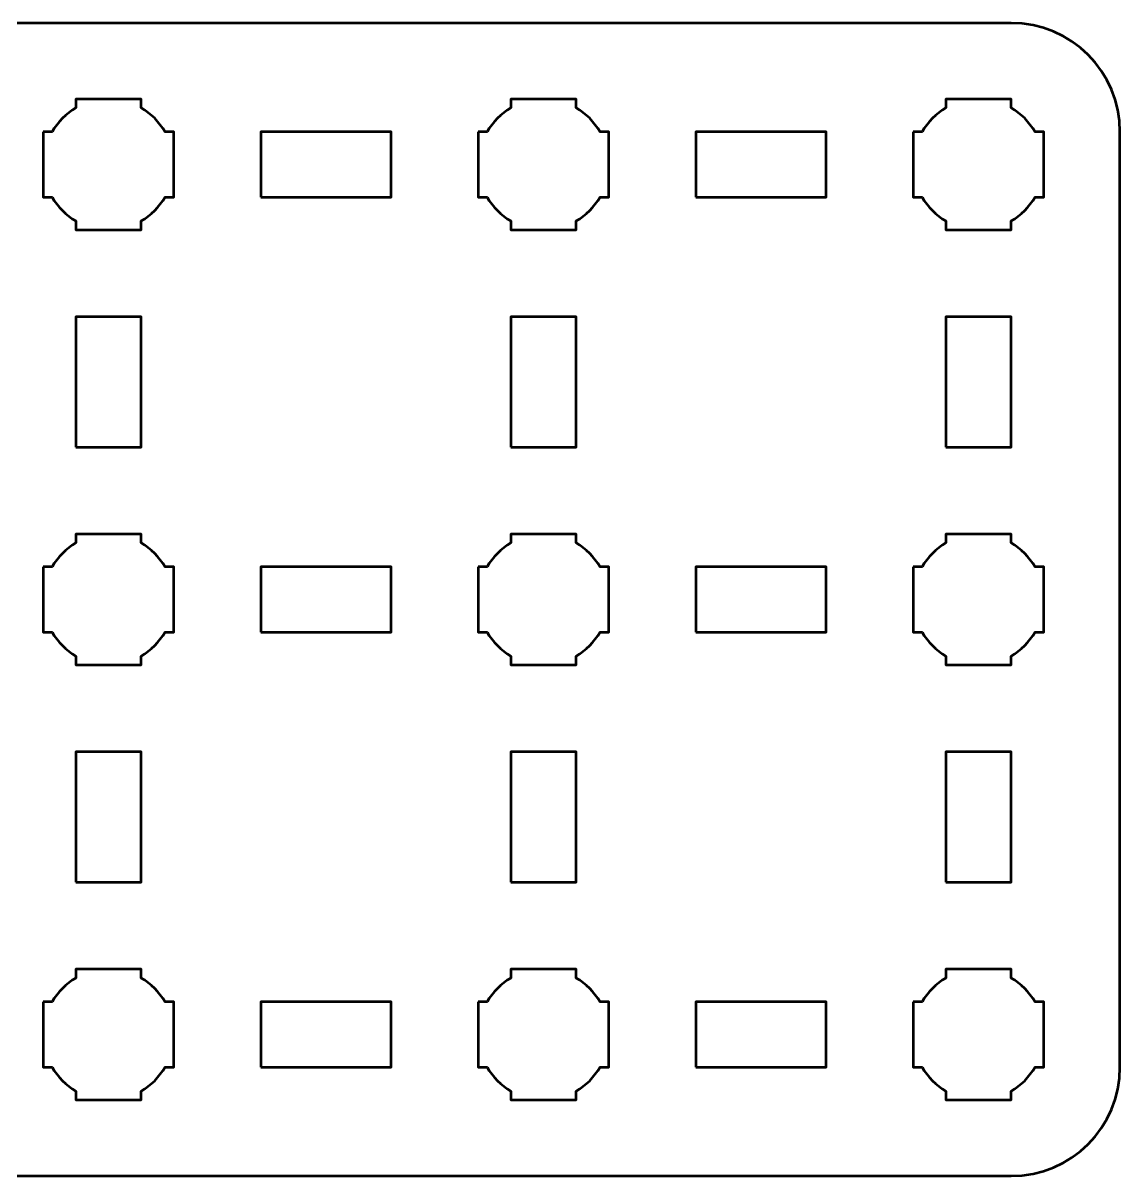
# Model space of a CAD drawing. Header units: centimetres. Extents: x -15.15 to -5.85, y -17.5 to -12.2.
# Drawn here: x -10.89 to -5.85, y -17.5 to -12.2 of the extents above; entities that cross this region are included whole.
import ezdxf

# ---------------------------------------------------------------- set-up
doc = ezdxf.new("R2010")
doc.units = ezdxf.units.CM
doc.header["$MEASUREMENT"] = 0
doc.layers.add('Layer 1', color=7, linetype='Continuous')

msp = doc.modelspace()

# ---------------------------------------------------------------- linework, layer by layer
at = {"layer": 'Layer 1', "color": 250, "lineweight": 53}
for points in [[(-9.8, -13), (-9.2, -13), (-9.2, -12.7), (-9.8, -12.7), (-9.8, -13)], [(-7.8, -13), (-7.2, -13), (-7.2, -12.7), (-7.8, -12.7), (-7.8, -13)], [(-10.65, -14.15), (-10.35, -14.15), (-10.35, -13.55), (-10.65, -13.55), (-10.65, -14.15)], [(-8.65, -14.15), (-8.35, -14.15), (-8.35, -13.55), (-8.65, -13.55), (-8.65, -14.15)], [(-6.65, -14.15), (-6.35, -14.15), (-6.35, -13.55), (-6.65, -13.55), (-6.65, -14.15)], [(-9.8, -15), (-9.2, -15), (-9.2, -14.7), (-9.8, -14.7), (-9.8, -15)], [(-7.8, -15), (-7.2, -15), (-7.2, -14.7), (-7.8, -14.7), (-7.8, -15)], [(-10.65, -16.15), (-10.35, -16.15), (-10.35, -15.55), (-10.65, -15.55), (-10.65, -16.15)], [(-8.65, -16.15), (-8.35, -16.15), (-8.35, -15.55), (-8.65, -15.55), (-8.65, -16.15)], [(-6.65, -16.15), (-6.35, -16.15), (-6.35, -15.55), (-6.65, -15.55), (-6.65, -16.15)], [(-9.8, -17), (-9.2, -17), (-9.2, -16.7), (-9.8, -16.7), (-9.8, -17)], [(-7.8, -17), (-7.2, -17), (-7.2, -16.7), (-7.8, -16.7), (-7.8, -17)]]:
    msp.add_lwpolyline(points, close=True, dxfattribs=at)
msp.add_open_spline([(-15.15, -17), (-15.15, -17), (-15.15, -12.7), (-15.15, -12.7), (-15.15, -12.7), (-15.15, -12.42391), (-14.92609, -12.2), (-14.65, -12.2), (-14.65, -12.2), (-14.65, -12.2), (-6.35, -12.2), (-6.35, -12.2), (-6.35, -12.2), (-6.07391, -12.2), (-5.85, -12.42391), (-5.85, -12.7), (-5.85, -12.7), (-5.85, -12.7), (-5.85, -17), (-5.85, -17), (-5.85, -17), (-5.85, -17.27609), (-6.07391, -17.5), (-6.35, -17.5), (-6.35, -17.5), (-6.35, -17.5), (-14.65, -17.5), (-14.65, -17.5), (-14.65, -17.5), (-14.92609, -17.5), (-15.15, -17.27609), (-15.15, -17)], degree=3, knots=[0, 0, 0, 0, 0.125, 0.125, 0.125, 0.125, 0.25, 0.25, 0.25, 0.25, 0.375, 0.375, 0.375, 0.375, 0.5, 0.5, 0.5, 0.5, 0.625, 0.625, 0.625, 0.625, 0.75, 0.75, 0.75, 0.75, 0.875, 0.875, 0.875, 0.875, 1, 1, 1, 1], dxfattribs=at)
at = {"layer": 'Layer 1', "lineweight": 53}
for points in [[(-10.8, -12.7), (-10.8, -12.7), (-10.75985, -12.7), (-10.75985, -12.7), (-10.75985, -12.7), (-10.7335, -12.65447), (-10.69553, -12.6165), (-10.65, -12.59015), (-10.65, -12.59015), (-10.65, -12.59015), (-10.65, -12.55), (-10.65, -12.55), (-10.65, -12.55), (-10.65, -12.55), (-10.5, -12.55), (-10.5, -12.55), (-10.5, -12.55), (-10.5, -12.55), (-10.35, -12.55), (-10.35, -12.55), (-10.35, -12.55), (-10.35, -12.55), (-10.35, -12.59015), (-10.35, -12.59015), (-10.35, -12.59015), (-10.30447, -12.6165), (-10.2665, -12.65447), (-10.24015, -12.7), (-10.24015, -12.7), (-10.24015, -12.7), (-10.2, -12.7), (-10.2, -12.7), (-10.2, -12.7), (-10.2, -12.7), (-10.2, -12.85), (-10.2, -12.85), (-10.2, -12.85), (-10.2, -12.85), (-10.2, -13), (-10.2, -13), (-10.2, -13), (-10.2, -13), (-10.24015, -13), (-10.24015, -13), (-10.24015, -13), (-10.2665, -13.04553), (-10.30447, -13.0835), (-10.35, -13.10985), (-10.35, -13.10985), (-10.35, -13.10985), (-10.35, -13.15), (-10.35, -13.15), (-10.35, -13.15), (-10.35, -13.15), (-10.5, -13.15), (-10.5, -13.15), (-10.5, -13.15), (-10.5, -13.15), (-10.65, -13.15), (-10.65, -13.15), (-10.65, -13.15), (-10.65, -13.15), (-10.65, -13.10985), (-10.65, -13.10985), (-10.65, -13.10985), (-10.69553, -13.0835), (-10.7335, -13.04553), (-10.75985, -13), (-10.75985, -13), (-10.75985, -13), (-10.8, -13), (-10.8, -13), (-10.8, -13), (-10.8, -13), (-10.8, -12.85), (-10.8, -12.85), (-10.8, -12.85), (-10.8, -12.85), (-10.8, -12.7), (-10.8, -12.7)], [(-8.8, -12.7), (-8.8, -12.7), (-8.75985, -12.7), (-8.75985, -12.7), (-8.75985, -12.7), (-8.7335, -12.65447), (-8.69553, -12.6165), (-8.65, -12.59015), (-8.65, -12.59015), (-8.65, -12.59015), (-8.65, -12.55), (-8.65, -12.55), (-8.65, -12.55), (-8.65, -12.55), (-8.5, -12.55), (-8.5, -12.55), (-8.5, -12.55), (-8.5, -12.55), (-8.35, -12.55), (-8.35, -12.55), (-8.35, -12.55), (-8.35, -12.55), (-8.35, -12.59015), (-8.35, -12.59015), (-8.35, -12.59015), (-8.30447, -12.6165), (-8.2665, -12.65447), (-8.24015, -12.7), (-8.24015, -12.7), (-8.24015, -12.7), (-8.2, -12.7), (-8.2, -12.7), (-8.2, -12.7), (-8.2, -12.7), (-8.2, -12.85), (-8.2, -12.85), (-8.2, -12.85), (-8.2, -12.85), (-8.2, -13), (-8.2, -13), (-8.2, -13), (-8.2, -13), (-8.24015, -13), (-8.24015, -13), (-8.24015, -13), (-8.2665, -13.04553), (-8.30447, -13.0835), (-8.35, -13.10985), (-8.35, -13.10985), (-8.35, -13.10985), (-8.35, -13.15), (-8.35, -13.15), (-8.35, -13.15), (-8.35, -13.15), (-8.5, -13.15), (-8.5, -13.15), (-8.5, -13.15), (-8.5, -13.15), (-8.65, -13.15), (-8.65, -13.15), (-8.65, -13.15), (-8.65, -13.15), (-8.65, -13.10985), (-8.65, -13.10985), (-8.65, -13.10985), (-8.69553, -13.0835), (-8.7335, -13.04553), (-8.75985, -13), (-8.75985, -13), (-8.75985, -13), (-8.8, -13), (-8.8, -13), (-8.8, -13), (-8.8, -13), (-8.8, -12.85), (-8.8, -12.85), (-8.8, -12.85), (-8.8, -12.85), (-8.8, -12.7), (-8.8, -12.7)], [(-6.8, -12.7), (-6.8, -12.7), (-6.75985, -12.7), (-6.75985, -12.7), (-6.75985, -12.7), (-6.7335, -12.65447), (-6.69553, -12.6165), (-6.65, -12.59015), (-6.65, -12.59015), (-6.65, -12.59015), (-6.65, -12.55), (-6.65, -12.55), (-6.65, -12.55), (-6.65, -12.55), (-6.5, -12.55), (-6.5, -12.55), (-6.5, -12.55), (-6.5, -12.55), (-6.35, -12.55), (-6.35, -12.55), (-6.35, -12.55), (-6.35, -12.55), (-6.35, -12.59015), (-6.35, -12.59015), (-6.35, -12.59015), (-6.30447, -12.6165), (-6.2665, -12.65447), (-6.24015, -12.7), (-6.24015, -12.7), (-6.24015, -12.7), (-6.2, -12.7), (-6.2, -12.7), (-6.2, -12.7), (-6.2, -12.7), (-6.2, -12.85), (-6.2, -12.85), (-6.2, -12.85), (-6.2, -12.85), (-6.2, -13), (-6.2, -13), (-6.2, -13), (-6.2, -13), (-6.24015, -13), (-6.24015, -13), (-6.24015, -13), (-6.2665, -13.04553), (-6.30447, -13.0835), (-6.35, -13.10985), (-6.35, -13.10985), (-6.35, -13.10985), (-6.35, -13.15), (-6.35, -13.15), (-6.35, -13.15), (-6.35, -13.15), (-6.5, -13.15), (-6.5, -13.15), (-6.5, -13.15), (-6.5, -13.15), (-6.65, -13.15), (-6.65, -13.15), (-6.65, -13.15), (-6.65, -13.15), (-6.65, -13.10985), (-6.65, -13.10985), (-6.65, -13.10985), (-6.69553, -13.0835), (-6.7335, -13.04553), (-6.75985, -13), (-6.75985, -13), (-6.75985, -13), (-6.8, -13), (-6.8, -13), (-6.8, -13), (-6.8, -13), (-6.8, -12.85), (-6.8, -12.85), (-6.8, -12.85), (-6.8, -12.85), (-6.8, -12.7), (-6.8, -12.7)], [(-10.8, -14.7), (-10.8, -14.7), (-10.75985, -14.7), (-10.75985, -14.7), (-10.75985, -14.7), (-10.7335, -14.65447), (-10.69553, -14.6165), (-10.65, -14.59015), (-10.65, -14.59015), (-10.65, -14.59015), (-10.65, -14.55), (-10.65, -14.55), (-10.65, -14.55), (-10.65, -14.55), (-10.5, -14.55), (-10.5, -14.55), (-10.5, -14.55), (-10.5, -14.55), (-10.35, -14.55), (-10.35, -14.55), (-10.35, -14.55), (-10.35, -14.55), (-10.35, -14.59015), (-10.35, -14.59015), (-10.35, -14.59015), (-10.30447, -14.6165), (-10.2665, -14.65447), (-10.24015, -14.7), (-10.24015, -14.7), (-10.24015, -14.7), (-10.2, -14.7), (-10.2, -14.7), (-10.2, -14.7), (-10.2, -14.7), (-10.2, -14.85), (-10.2, -14.85), (-10.2, -14.85), (-10.2, -14.85), (-10.2, -15), (-10.2, -15), (-10.2, -15), (-10.2, -15), (-10.24015, -15), (-10.24015, -15), (-10.24015, -15), (-10.2665, -15.04553), (-10.30447, -15.0835), (-10.35, -15.10985), (-10.35, -15.10985), (-10.35, -15.10985), (-10.35, -15.15), (-10.35, -15.15), (-10.35, -15.15), (-10.35, -15.15), (-10.5, -15.15), (-10.5, -15.15), (-10.5, -15.15), (-10.5, -15.15), (-10.65, -15.15), (-10.65, -15.15), (-10.65, -15.15), (-10.65, -15.15), (-10.65, -15.10985), (-10.65, -15.10985), (-10.65, -15.10985), (-10.69553, -15.0835), (-10.7335, -15.04553), (-10.75985, -15), (-10.75985, -15), (-10.75985, -15), (-10.8, -15), (-10.8, -15), (-10.8, -15), (-10.8, -15), (-10.8, -14.85), (-10.8, -14.85), (-10.8, -14.85), (-10.8, -14.85), (-10.8, -14.7), (-10.8, -14.7)], [(-8.8, -14.7), (-8.8, -14.7), (-8.75985, -14.7), (-8.75985, -14.7), (-8.75985, -14.7), (-8.7335, -14.65447), (-8.69553, -14.6165), (-8.65, -14.59015), (-8.65, -14.59015), (-8.65, -14.59015), (-8.65, -14.55), (-8.65, -14.55), (-8.65, -14.55), (-8.65, -14.55), (-8.5, -14.55), (-8.5, -14.55), (-8.5, -14.55), (-8.5, -14.55), (-8.35, -14.55), (-8.35, -14.55), (-8.35, -14.55), (-8.35, -14.55), (-8.35, -14.59015), (-8.35, -14.59015), (-8.35, -14.59015), (-8.30447, -14.6165), (-8.2665, -14.65447), (-8.24015, -14.7), (-8.24015, -14.7), (-8.24015, -14.7), (-8.2, -14.7), (-8.2, -14.7), (-8.2, -14.7), (-8.2, -14.7), (-8.2, -14.85), (-8.2, -14.85), (-8.2, -14.85), (-8.2, -14.85), (-8.2, -15), (-8.2, -15), (-8.2, -15), (-8.2, -15), (-8.24015, -15), (-8.24015, -15), (-8.24015, -15), (-8.2665, -15.04553), (-8.30447, -15.0835), (-8.35, -15.10985), (-8.35, -15.10985), (-8.35, -15.10985), (-8.35, -15.15), (-8.35, -15.15), (-8.35, -15.15), (-8.35, -15.15), (-8.5, -15.15), (-8.5, -15.15), (-8.5, -15.15), (-8.5, -15.15), (-8.65, -15.15), (-8.65, -15.15), (-8.65, -15.15), (-8.65, -15.15), (-8.65, -15.10985), (-8.65, -15.10985), (-8.65, -15.10985), (-8.69553, -15.0835), (-8.7335, -15.04553), (-8.75985, -15), (-8.75985, -15), (-8.75985, -15), (-8.8, -15), (-8.8, -15), (-8.8, -15), (-8.8, -15), (-8.8, -14.85), (-8.8, -14.85), (-8.8, -14.85), (-8.8, -14.85), (-8.8, -14.7), (-8.8, -14.7)], [(-6.8, -14.7), (-6.8, -14.7), (-6.75985, -14.7), (-6.75985, -14.7), (-6.75985, -14.7), (-6.7335, -14.65447), (-6.69553, -14.6165), (-6.65, -14.59015), (-6.65, -14.59015), (-6.65, -14.59015), (-6.65, -14.55), (-6.65, -14.55), (-6.65, -14.55), (-6.65, -14.55), (-6.5, -14.55), (-6.5, -14.55), (-6.5, -14.55), (-6.5, -14.55), (-6.35, -14.55), (-6.35, -14.55), (-6.35, -14.55), (-6.35, -14.55), (-6.35, -14.59015), (-6.35, -14.59015), (-6.35, -14.59015), (-6.30447, -14.6165), (-6.2665, -14.65447), (-6.24015, -14.7), (-6.24015, -14.7), (-6.24015, -14.7), (-6.2, -14.7), (-6.2, -14.7), (-6.2, -14.7), (-6.2, -14.7), (-6.2, -14.85), (-6.2, -14.85), (-6.2, -14.85), (-6.2, -14.85), (-6.2, -15), (-6.2, -15), (-6.2, -15), (-6.2, -15), (-6.24015, -15), (-6.24015, -15), (-6.24015, -15), (-6.2665, -15.04553), (-6.30447, -15.0835), (-6.35, -15.10985), (-6.35, -15.10985), (-6.35, -15.10985), (-6.35, -15.15), (-6.35, -15.15), (-6.35, -15.15), (-6.35, -15.15), (-6.5, -15.15), (-6.5, -15.15), (-6.5, -15.15), (-6.5, -15.15), (-6.65, -15.15), (-6.65, -15.15), (-6.65, -15.15), (-6.65, -15.15), (-6.65, -15.10985), (-6.65, -15.10985), (-6.65, -15.10985), (-6.69553, -15.0835), (-6.7335, -15.04553), (-6.75985, -15), (-6.75985, -15), (-6.75985, -15), (-6.8, -15), (-6.8, -15), (-6.8, -15), (-6.8, -15), (-6.8, -14.85), (-6.8, -14.85), (-6.8, -14.85), (-6.8, -14.85), (-6.8, -14.7), (-6.8, -14.7)], [(-10.8, -16.7), (-10.8, -16.7), (-10.75985, -16.7), (-10.75985, -16.7), (-10.75985, -16.7), (-10.7335, -16.65447), (-10.69553, -16.6165), (-10.65, -16.59015), (-10.65, -16.59015), (-10.65, -16.59015), (-10.65, -16.55), (-10.65, -16.55), (-10.65, -16.55), (-10.65, -16.55), (-10.5, -16.55), (-10.5, -16.55), (-10.5, -16.55), (-10.5, -16.55), (-10.35, -16.55), (-10.35, -16.55), (-10.35, -16.55), (-10.35, -16.55), (-10.35, -16.59015), (-10.35, -16.59015), (-10.35, -16.59015), (-10.30447, -16.6165), (-10.2665, -16.65447), (-10.24015, -16.7), (-10.24015, -16.7), (-10.24015, -16.7), (-10.2, -16.7), (-10.2, -16.7), (-10.2, -16.7), (-10.2, -16.7), (-10.2, -16.85), (-10.2, -16.85), (-10.2, -16.85), (-10.2, -16.85), (-10.2, -17), (-10.2, -17), (-10.2, -17), (-10.2, -17), (-10.24015, -17), (-10.24015, -17), (-10.24015, -17), (-10.2665, -17.04553), (-10.30447, -17.0835), (-10.35, -17.10985), (-10.35, -17.10985), (-10.35, -17.10985), (-10.35, -17.15), (-10.35, -17.15), (-10.35, -17.15), (-10.35, -17.15), (-10.5, -17.15), (-10.5, -17.15), (-10.5, -17.15), (-10.5, -17.15), (-10.65, -17.15), (-10.65, -17.15), (-10.65, -17.15), (-10.65, -17.15), (-10.65, -17.10985), (-10.65, -17.10985), (-10.65, -17.10985), (-10.69553, -17.0835), (-10.7335, -17.04553), (-10.75985, -17), (-10.75985, -17), (-10.75985, -17), (-10.8, -17), (-10.8, -17), (-10.8, -17), (-10.8, -17), (-10.8, -16.85), (-10.8, -16.85), (-10.8, -16.85), (-10.8, -16.85), (-10.8, -16.7), (-10.8, -16.7)], [(-8.8, -16.7), (-8.8, -16.7), (-8.75985, -16.7), (-8.75985, -16.7), (-8.75985, -16.7), (-8.7335, -16.65447), (-8.69553, -16.6165), (-8.65, -16.59015), (-8.65, -16.59015), (-8.65, -16.59015), (-8.65, -16.55), (-8.65, -16.55), (-8.65, -16.55), (-8.65, -16.55), (-8.5, -16.55), (-8.5, -16.55), (-8.5, -16.55), (-8.5, -16.55), (-8.35, -16.55), (-8.35, -16.55), (-8.35, -16.55), (-8.35, -16.55), (-8.35, -16.59015), (-8.35, -16.59015), (-8.35, -16.59015), (-8.30447, -16.6165), (-8.2665, -16.65447), (-8.24015, -16.7), (-8.24015, -16.7), (-8.24015, -16.7), (-8.2, -16.7), (-8.2, -16.7), (-8.2, -16.7), (-8.2, -16.7), (-8.2, -16.85), (-8.2, -16.85), (-8.2, -16.85), (-8.2, -16.85), (-8.2, -17), (-8.2, -17), (-8.2, -17), (-8.2, -17), (-8.24015, -17), (-8.24015, -17), (-8.24015, -17), (-8.2665, -17.04553), (-8.30447, -17.0835), (-8.35, -17.10985), (-8.35, -17.10985), (-8.35, -17.10985), (-8.35, -17.15), (-8.35, -17.15), (-8.35, -17.15), (-8.35, -17.15), (-8.5, -17.15), (-8.5, -17.15), (-8.5, -17.15), (-8.5, -17.15), (-8.65, -17.15), (-8.65, -17.15), (-8.65, -17.15), (-8.65, -17.15), (-8.65, -17.10985), (-8.65, -17.10985), (-8.65, -17.10985), (-8.69553, -17.0835), (-8.7335, -17.04553), (-8.75985, -17), (-8.75985, -17), (-8.75985, -17), (-8.8, -17), (-8.8, -17), (-8.8, -17), (-8.8, -17), (-8.8, -16.85), (-8.8, -16.85), (-8.8, -16.85), (-8.8, -16.85), (-8.8, -16.7), (-8.8, -16.7)], [(-6.8, -16.7), (-6.8, -16.7), (-6.75985, -16.7), (-6.75985, -16.7), (-6.75985, -16.7), (-6.7335, -16.65447), (-6.69553, -16.6165), (-6.65, -16.59015), (-6.65, -16.59015), (-6.65, -16.59015), (-6.65, -16.55), (-6.65, -16.55), (-6.65, -16.55), (-6.65, -16.55), (-6.5, -16.55), (-6.5, -16.55), (-6.5, -16.55), (-6.5, -16.55), (-6.35, -16.55), (-6.35, -16.55), (-6.35, -16.55), (-6.35, -16.55), (-6.35, -16.59015), (-6.35, -16.59015), (-6.35, -16.59015), (-6.30447, -16.6165), (-6.2665, -16.65447), (-6.24015, -16.7), (-6.24015, -16.7), (-6.24015, -16.7), (-6.2, -16.7), (-6.2, -16.7), (-6.2, -16.7), (-6.2, -16.7), (-6.2, -16.85), (-6.2, -16.85), (-6.2, -16.85), (-6.2, -16.85), (-6.2, -17), (-6.2, -17), (-6.2, -17), (-6.2, -17), (-6.24015, -17), (-6.24015, -17), (-6.24015, -17), (-6.2665, -17.04553), (-6.30447, -17.0835), (-6.35, -17.10985), (-6.35, -17.10985), (-6.35, -17.10985), (-6.35, -17.15), (-6.35, -17.15), (-6.35, -17.15), (-6.35, -17.15), (-6.5, -17.15), (-6.5, -17.15), (-6.5, -17.15), (-6.5, -17.15), (-6.65, -17.15), (-6.65, -17.15), (-6.65, -17.15), (-6.65, -17.15), (-6.65, -17.10985), (-6.65, -17.10985), (-6.65, -17.10985), (-6.69553, -17.0835), (-6.7335, -17.04553), (-6.75985, -17), (-6.75985, -17), (-6.75985, -17), (-6.8, -17), (-6.8, -17), (-6.8, -17), (-6.8, -17), (-6.8, -16.85), (-6.8, -16.85), (-6.8, -16.85), (-6.8, -16.85), (-6.8, -16.7), (-6.8, -16.7)]]:
    msp.add_open_spline(points, degree=3, knots=[0, 0, 0, 0, 0.05, 0.05, 0.05, 0.05, 0.1, 0.1, 0.1, 0.1, 0.15, 0.15, 0.15, 0.15, 0.2, 0.2, 0.2, 0.2, 0.25, 0.25, 0.25, 0.25, 0.3, 0.3, 0.3, 0.3, 0.35, 0.35, 0.35, 0.35, 0.4, 0.4, 0.4, 0.4, 0.45, 0.45, 0.45, 0.45, 0.5, 0.5, 0.5, 0.5, 0.55, 0.55, 0.55, 0.55, 0.6, 0.6, 0.6, 0.6, 0.65, 0.65, 0.65, 0.65, 0.7, 0.7, 0.7, 0.7, 0.75, 0.75, 0.75, 0.75, 0.8, 0.8, 0.8, 0.8, 0.85, 0.85, 0.85, 0.85, 0.9, 0.9, 0.9, 0.9, 0.95, 0.95, 0.95, 0.95, 1, 1, 1, 1], dxfattribs=at)

doc.saveas('drawing.dxf')
